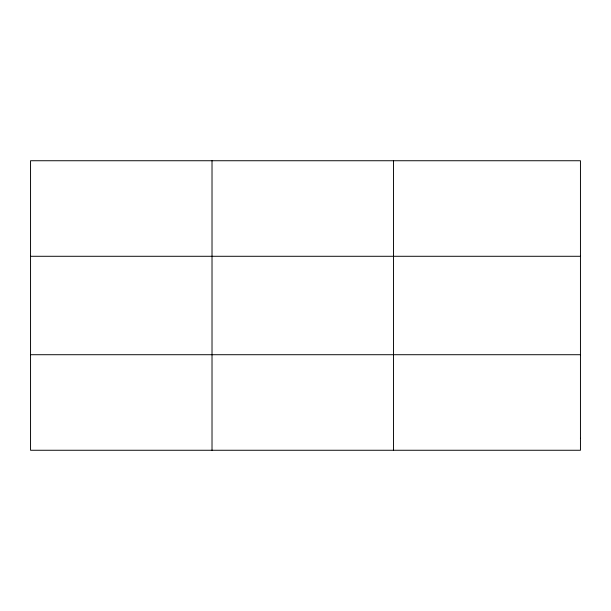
<?xml version="1.0" encoding="UTF-8"?>
<svg xmlns="http://www.w3.org/2000/svg" width="611" height="611" viewBox="0 0 611 611"><rect width="100%" height="100%" fill="white"/><g stroke="black" fill="none" stroke-linecap="round" stroke-linejoin="round"><path stroke-width="0.92" d="M212.017 160.739L212.017 450.261M393.484 160.739L393.484 450.261M30.55 256.284L580.45 256.284M30.55 354.716L580.45 354.716M580.45 438.316L580.45 450.261L30.55 450.261L30.55 160.739L580.45 160.739L580.45 438.316"/></g></svg>
